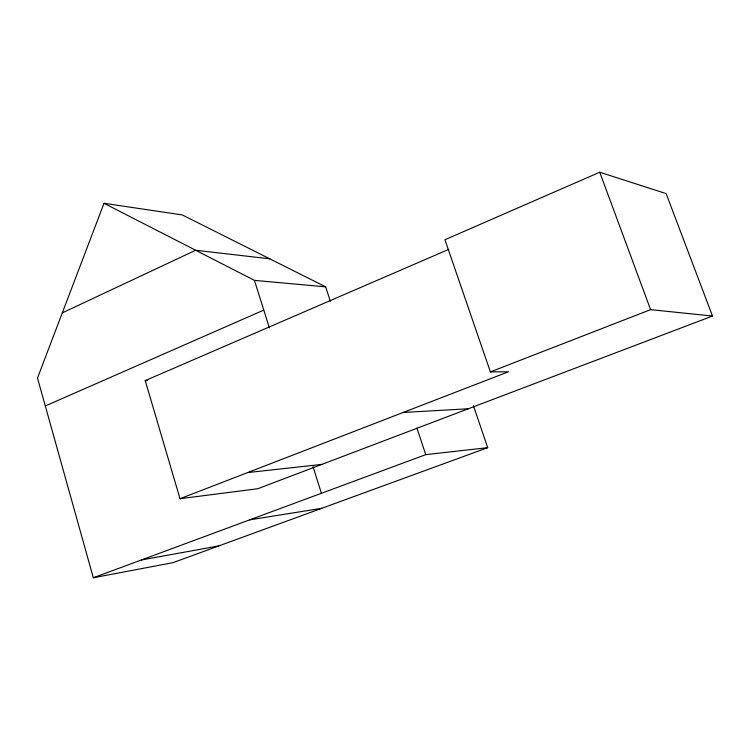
<?xml version="1.0" encoding="UTF-8"?>
<svg xmlns="http://www.w3.org/2000/svg" width="750" height="750" viewBox="0 0 750 750"><rect width="100%" height="100%" fill="white"/><g stroke="black" fill="none" stroke-linecap="round" stroke-linejoin="round"><path stroke-width="1.12" d="M330.347 301.256L325.678 286.856L182.287 214.931L104.016 203.297L37.5 378.028L93.309 577.762L173.025 562.65L487.706 447.675L473.456 405.778M62.306 312.872L195.656 250.256L269.794 258.825M45.309 405.966L263.775 310.097M180.019 498.713L257.794 488.719L712.5 316.041L666.131 193.584L599.738 172.238L444.928 239.728L490.406 371.897L508.453 371.775L180.019 498.713L145.219 380.606L448.753 249.375M490.406 371.897L650.597 309.647L712.5 316.041M93.309 577.762L425.747 454.65L487.706 447.675M141.347 559.969L218.831 545.916M249.722 519.834L321.75 508.313M247.603 472.584L321.816 464.4M403.153 412.472L468.3 408.778M145.219 380.606L147.553 380.578M104.016 203.297L254.428 280.369L325.678 286.856M599.738 172.238L650.597 309.647M416.981 428.184L425.747 454.65M254.428 280.369L269.363 327.863M313.031 466.641L321.412 493.284"/></g></svg>
